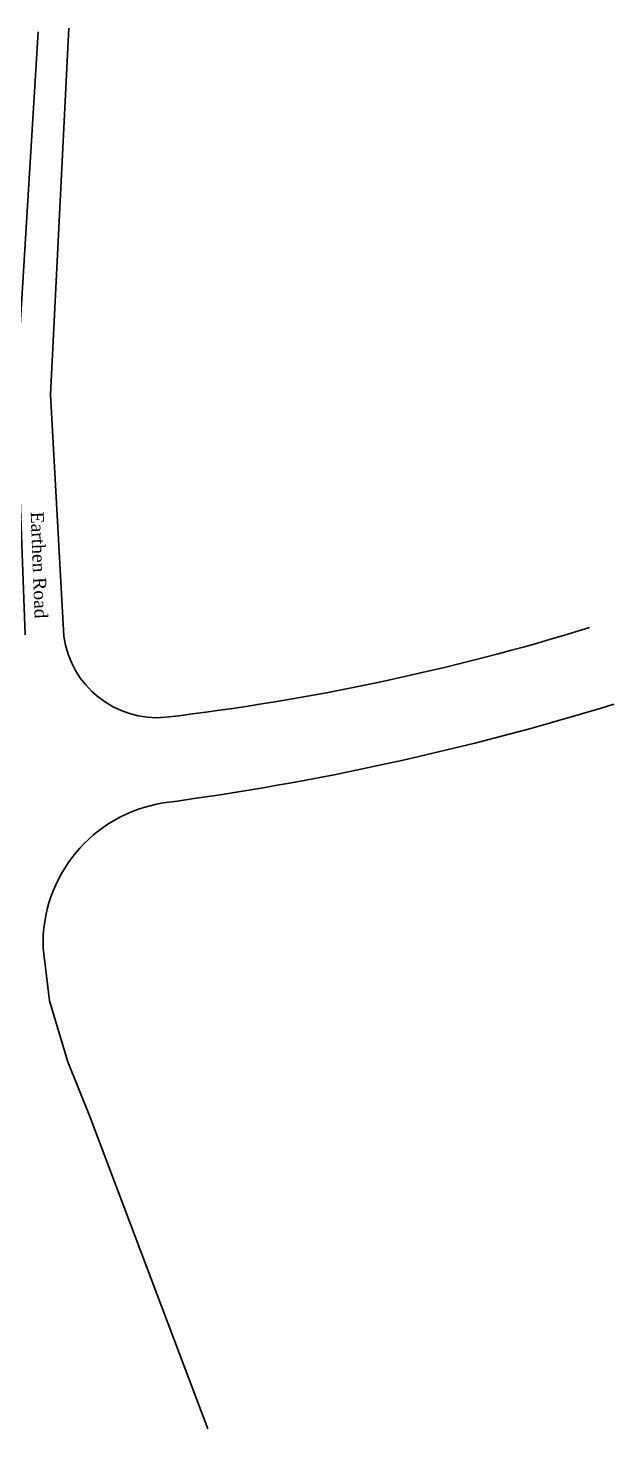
# Model space of a CAD drawing. Header units: millimetres. Extents: x 645430 to 1329725, y -477752 to 44877.
# Drawn here: x 1158019 to 1226000, y -117574 to 44877 of the extents above; entities that cross this region are included whole.
import ezdxf
from ezdxf.enums import TextEntityAlignment as Align

# ---------------------------------------------------------------- set-up
doc = ezdxf.new("R2010")
doc.units = ezdxf.units.MM
doc.header["$LTSCALE"] = 250
doc.layers.add('Pucca Road', color=1, linetype='Continuous', lineweight=30)
doc.layers.add('Text', color=7, linetype='Continuous')
doc.styles.add('TR', font='times.ttf')

msp = doc.modelspace()

# ---------------------------------------------------------------- linework, layer by layer
at = {"layer": 'Pucca Road', "ltscale": 0.5}
for points, elevation in [([(1157704.2, -25472), (1156663.8, 2753.1), (1159215, 44417.9)], 0), ([(1162176.5, -25637.7), (1160610.6, 2368.8), (1162753.1, 44876.5)], 0), ([(1159767.6, -61811.9), (1160529.1, -67945.5), (1162629.6, -74989), (1165179.4, -81347.4), (1178897.6, -117573.9)], 10988.9)]:
    msp.add_lwpolyline(points, dxfattribs=dict(at, elevation=elevation))
at = {"layer": 'Pucca Road', "ltscale": 0.5, "elevation": 3468}
for points in [[(1173978, -35051.7, 0.04531075), (1223161.1, -24652.8, 0.05528175)], [(1173690.3, -44983.9, 0.04121899), (1225999.8, -33536.8, 0.03872257)]]:
    msp.add_lwpolyline(points, format="xyb", dxfattribs=at)
at = {"layer": 'Pucca Road', "ltscale": 0.5}
for centre, radius, start, end in [((1172992.1, -24183.4, 0), 10912.9, 187.658286, 275.183174), ((1176302.1, -61318.2, 26030.8), 16541.8, 99.084257, 181.710137)]:
    msp.add_arc(centre, radius, start, end, dxfattribs=at)

# ---------------------------------------------------------------- texts
at = {"layer": 'Text', "style": 'TR'}
msp.add_text('Earthen Road', height=1499.99, rotation=272.109279, dxfattribs=at).set_placement((1159081.7, -11205.9, 0), align=Align.MIDDLE_LEFT)

doc.saveas('drawing.dxf')
